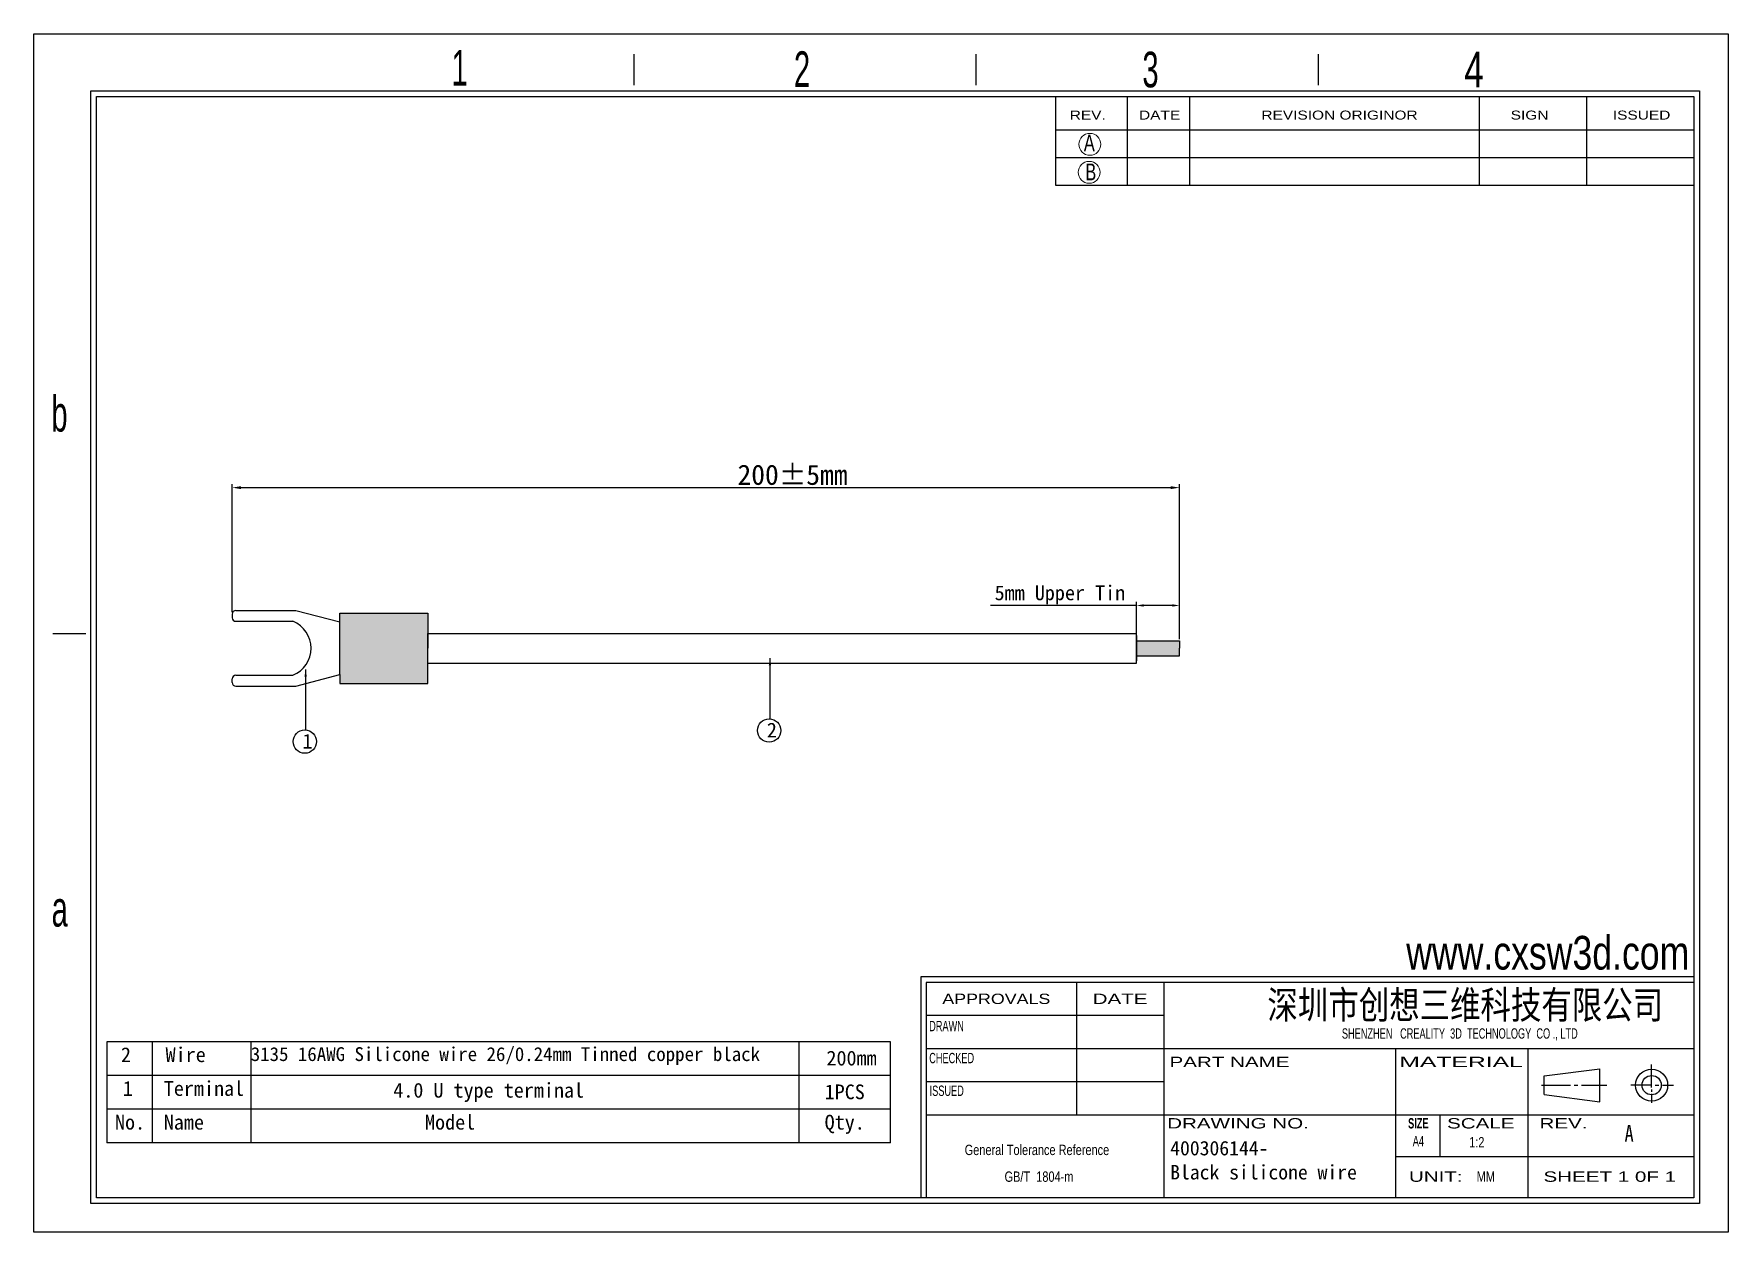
# Model space of a CAD drawing. Header units: millimetres. Extents: x 5352 to 5939, y -3031 to -2616.
import ezdxf

# ---------------------------------------------------------------- set-up
doc = ezdxf.new("R2010")
doc.units = ezdxf.units.MM
doc.header["$LTSCALE"] = 0.4
doc.layers.add('SLD-0', color=179, linetype='Continuous')
doc.styles.add('SLDTEXTSTYLE0', font='arial.ttf', dxfattribs={"width": 0.7584})
doc.styles.add('SLDTEXTSTYLE1', font='arial.ttf', dxfattribs={"width": 0.63516})
doc.styles.add('SLDTEXTSTYLE2', font='GOTHIC.TTF', dxfattribs={"width": 0.7304})
doc.styles.add('SLDTEXTSTYLE3', font='GOTHIC.TTF', dxfattribs={"width": 0.61171})
doc.styles.add('SLDTEXTSTYLE4', font='arialbd.ttf', dxfattribs={"width": 0.63516})
doc.styles.add('SLDTEXTSTYLE5', font='arial.ttf', dxfattribs={"width": 1.422})
doc.styles.add('SLDTEXTSTYLE6', font='arial.ttf', dxfattribs={"width": 1.2324})
doc.styles.add('SLDTEXTSTYLE7', font='arial.ttf', dxfattribs={"width": 1.7064})
doc.styles.add('SLDTEXTSTYLE8', font='', dxfattribs={"width": 0.8, "bigfont": 'bigfont'})
doc.styles.add('SLDTEXTSTYLE9', font='', dxfattribs={"width": 0.8})
doc.styles.get("Standard").update_dxf_attribs({"font": ''})
doc.styles.get('SLDTEXTSTYLE8').set_extended_font_data('宋体', bold=True)
doc.styles.get('SLDTEXTSTYLE9').set_extended_font_data('宋体')
doc.styles.get('Standard').set_extended_font_data('SimSun')
doc.dimstyles.new('ISO-25', dxfattribs={"dimtxt": 4, "dimasz": 2.5, "dimexe": 1.25, "dimexo": 0.625, "dimtad": 1, "dimdsep": 46, "dimtxsty": 'Standard', "dimcen": 4, "dimadec": 0, "dimazin": 0, "dimtfac": 1, "dimtmove": 0, "dimatfit": 3, "dimfxl": 0, "dimarcsym": 0})

# ---------------------------------------------------------------- blocks, each defined once
blk = doc.blocks.new('SW_NOTE_0')
at = {"layer": 'SLD-0', "color": 0, "char_height": 3.5853, "attachment_point": 2, "style": 'SLDTEXTSTYLE0'}
for s, insert in [('General Tolerance Reference ', (26.04, 4.62)), (' GB/T  1804-m', (26.22, -4.64))]:
    blk.add_mtext(s, dxfattribs=dict(at, insert=insert))
blk = doc.blocks.new('*D5')
at = {"color": 0, "lineweight": -2}
for p, q in [((5421.15, -2816.38), (5421.15, -2771.98)), ((5424.15, -2773.23), (5746.1, -2773.23)), ((5749.1, -2825.65), (5749.1, -2771.98))]:
    blk.add_line(p, q, dxfattribs=at)
at = {"color": 0}
for points in [[(5424.15, -2772.73), (5424.15, -2773.73), (5421.15, -2773.23)], [(5746.1, -2772.73), (5746.1, -2773.73), (5749.1, -2773.23)]]:
    blk.add_solid(points, dxfattribs=at)
at = {"layer": 'Defpoints', "color": 0}
for p in [(5749.1, -2773.23), (5421.15, -2817.01), (5749.1, -2826.27)]:
    blk.add_point(p, dxfattribs=at)
at = {"color": 0, "insert": (5615.13, -2768.83), "char_height": 7, "attachment_point": 5}
blk.add_mtext('200±5mm', dxfattribs=at)
blk = doc.blocks.new('*D6')
at = {"color": 0, "lineweight": -2}
for p, q in [((5734.26, -2814.02), (5683.64, -2814.02)), ((5734.26, -2823.85), (5734.26, -2812.77)), ((5746.6, -2814.02), (5736.76, -2814.02)), ((5749.1, -2825.65), (5749.1, -2812.77))]:
    blk.add_line(p, q, dxfattribs=at)
at = {"color": 0}
for points in [[(5736.76, -2813.6), (5736.76, -2814.44), (5734.26, -2814.02)], [(5746.6, -2813.6), (5746.6, -2814.44), (5749.1, -2814.02)]]:
    blk.add_solid(points, dxfattribs=at)
at = {"layer": 'Defpoints', "color": 0}
for p in [(5734.26, -2814.02), (5734.26, -2824.47), (5749.1, -2826.27)]:
    blk.add_point(p, dxfattribs=at)
at = {"color": 0, "insert": (5707.7, -2810.37), "char_height": 4, "attachment_point": 5}
blk.add_mtext('{\\H1.278x;5mm Upper Tin}', dxfattribs=at)

msp = doc.modelspace()

# ---------------------------------------------------------------- hatches: boundary and pattern name
for points in [[(5458.373, -2837.971), (5458.373, -2840.988), (5488.81, -2840.988), (5488.81, -2828.841), (5488.81, -2816.694), (5458.373, -2816.694)], [(5749.098, -2831.407), (5749.098, -2828.841), (5749.098, -2826.275), (5734.258, -2826.275), (5734.258, -2831.407)]]:
    msp.add_hatch(color=256).paths.add_polyline_path(points)

# ---------------------------------------------------------------- linework, layer by layer
for p, q in [((5421.148, -2817.008), (5421.148, -2818.25)), ((5422.395, -2815.761), (5443.119, -2815.761)), ((5422.395, -2819.497), (5442.151, -2819.497)), ((5443.119, -2815.761), (5458.373, -2819.711)), ((5458.373, -2837.971), (5458.373, -2816.694)), ((5458.373, -2816.694), (5488.81, -2816.694)), ((5488.81, -2816.694), (5488.81, -2828.841)), ((5488.81, -2823.7), (5734.258, -2823.7)), ((5488.81, -2833.982), (5488.81, -2823.7)), ((5734.258, -2833.982), (5734.258, -2823.7)), ((5734.258, -2826.275), (5749.098, -2826.275)), ((5749.098, -2826.275), (5749.098, -2828.841)), ((5488.81, -2840.988), (5488.81, -2828.841)), ((5734.258, -2831.407), (5749.098, -2831.407)), ((5749.098, -2831.407), (5749.098, -2828.841)), ((5422.395, -2838.185), (5442.151, -2838.185)), ((5443.119, -2841.921), (5458.373, -2837.971)), ((5458.373, -2837.971), (5458.373, -2840.988)), ((5488.81, -2833.982), (5734.258, -2833.982)), ((5421.148, -2840.674), (5421.148, -2839.432)), ((5422.395, -2841.921), (5443.119, -2841.921)), ((5458.373, -2840.988), (5488.81, -2840.988)), ((5649.046, -2965.033), (5377.69, -2965.033)), ((5377.69, -2965.033), (5377.69, -3000.077)), ((5393.453, -2965.033), (5393.453, -3000.077)), ((5427.556, -2965.033), (5427.556, -3000.077)), ((5617.314, -2965.033), (5617.314, -3000.077)), ((5649.046, -3000.077), (5649.046, -2965.033)), ((5649.046, -2976.715), (5377.69, -2976.715)), ((5649.046, -2988.396), (5377.69, -2988.396)), ((5649.046, -3000.077), (5377.69, -3000.077))]:
    msp.add_line(p, q)
at = {"color": 1}
msp.add_line((5734.258, -2824.47), (5734.258, -2833.212), dxfattribs=at)
for centre in [(5607.035, -2857.295), (5446.27, -2861.151)]:
    msp.add_circle(centre, 4.036)
for centre, radius, start, end in [((5422.395, -2817.008), 1.247, 90, 180), ((5422.395, -2818.25), 1.247, 180, 270), ((5438.337, -2828.841), 10.093, 292.20674, 67.79326), ((5422.395, -2839.432), 1.247, 90, 180), ((5422.395, -2840.674), 1.247, 180, 270)]:
    msp.add_arc(centre, radius, start, end)
at = {"layer": 'SLD-0'}
for p, q in [((5352.468, -2616.169), (5939.057, -2616.169)), ((5352.468, -3030.929), (5352.468, -2616.169)), ((5939.057, -2616.169), (5939.057, -3030.929)), ((5374.194, -3019.079), (5374.194, -2637.895)), ((5374.194, -2637.895), (5927.207, -2637.895)), ((5852.879, -2637.895), (5852.879, -2668.489)), ((5890.043, -2637.895), (5890.043, -2668.489)), ((5927.207, -2637.895), (5927.207, -3019.079)), ((5927.207, -3019.079), (5374.194, -3019.079)), ((5939.057, -3030.929), (5352.468, -3030.929))]:
    msp.add_line(p, q, dxfattribs=at)
at = {"layer": 'SLD-0', "color": 6, "linetype": 'Continuous'}
for p, q in [((5560.246, -2633.945), (5560.246, -2623.178)), ((5678.749, -2633.945), (5678.749, -2623.178)), ((5797.252, -2633.945), (5797.252, -2623.178)), ((5372.219, -3021.054), (5372.219, -2635.92)), ((5372.219, -2635.92), (5929.182, -2635.92)), ((5929.182, -2635.92), (5929.182, -3021.054)), ((5370.453, -2823.811), (5358.98, -2823.811)), ((5929.182, -3021.054), (5372.219, -3021.054))]:
    msp.add_line(p, q, dxfattribs=at)
at = {"layer": 'SLD-0', "color": 179, "linetype": 'Continuous'}
for p, q in [((5706.162, -2637.895), (5706.162, -2668.489)), ((5730.945, -2637.895), (5730.945, -2668.489)), ((5752.617, -2637.895), (5752.617, -2668.489)), ((5706.162, -2649.368), (5927.207, -2649.368)), ((5706.162, -2658.929), (5927.207, -2658.929)), ((5706.162, -2668.489), (5927.207, -2668.489)), ((5927.207, -2942.592), (5659.504, -2942.592)), ((5659.504, -2942.592), (5659.504, -3019.079)), ((5927.207, -2944.505), (5661.416, -2944.505)), ((5661.416, -2944.505), (5661.416, -3019.079)), ((5713.406, -2944.505), (5713.406, -2990.396)), ((5743.639, -2944.505), (5743.639, -3019.079)), ((5743.639, -2955.978), (5661.416, -2955.978)), ((5927.207, -2967.45), (5661.416, -2967.45)), ((5823.95, -2967.45), (5823.95, -3019.079)), ((5869.842, -3019.079), (5869.842, -2967.45)), ((5912.583, -2980.818), (5912.583, -2972.884)), ((5743.639, -2978.923), (5661.416, -2978.923)), ((5875.355, -2976.809), (5894.62, -2974.44)), ((5875.355, -2983.304), (5875.355, -2976.809)), ((5894.62, -2985.825), (5894.62, -2974.44)), ((5874.416, -2980.051), (5884.505, -2980.051)), ((5875.355, -2983.304), (5894.62, -2985.825)), ((5885.766, -2980.051), (5887.027, -2980.051)), ((5888.288, -2980.051), (5897.116, -2980.051)), ((5912.583, -2980.051), (5905.381, -2980.051)), ((5912.583, -2981.584), (5912.583, -2982.351)), ((5912.583, -2983.117), (5912.583, -2986.183)), ((5913.844, -2980.051), (5915.105, -2980.051)), ((5916.366, -2980.051), (5920.15, -2980.051)), ((5927.207, -2990.396), (5661.416, -2990.396)), ((5839.248, -2990.396), (5839.248, -3004.738)), ((5823.95, -3004.738), (5927.207, -3004.738))]:
    msp.add_line(p, q, dxfattribs=at)
at = {"layer": 'SLD-0', "lineweight": 18}
for centre in [(5718.089, -2654.39), (5717.843, -2664.087)]:
    msp.add_circle(centre, 3.789, dxfattribs=at)
at = {"layer": 'SLD-0', "color": 179, "linetype": 'Continuous'}
for radius in [5.543, 3.338]:
    msp.add_circle((5912.583, -2980.051), radius, dxfattribs=at)

# ---------------------------------------------------------------- block references
at = {"layer": 'SLD-0', "color": 179}
msp.add_blockref('SW_NOTE_0', (5673.72, -3005.295), dxfattribs=at)

# ---------------------------------------------------------------- texts
at = {"attachment_point": 1}
for s, insert, char_height, width in [('2', (5606.245, -2854.59), 5.111, 51.31906), ('1', (5445.48, -2858.447), 5.111, 51.31906), ('2', (5382.611, -2966.967), 5.111, 57.0302), ('Wire', (5398.066, -2966.967), 5.1106, 51.31906), ('3135 16AWG Silicone wire 26/0.24mm Tinned copper black', (5427.556, -2966.916), 4.8, 194.2338), ('200mm', (5626.871, -2968.141), 5.1106, 51.31906), ('1', (5383.268, -2978.649), 5.111, 55.75183), ('Terminal', (5397.444, -2978.649), 5.1106, 51.31906), ('4.0 U type terminal', (5476.893, -2979.271), 5.11056, 74.75746), ('1PCS', (5626.249, -2979.823), 5.1106, 51.31906), ('No.', (5380.549, -2990.33), 5.1106, 53.29761), ('Name', (5397.444, -2990.33), 5.1106, 51.31906), ('Model', (5487.887, -2990.33), 5.1106, 51.31906), ('Qty.', (5626.249, -2990.33), 5.1106, 51.31906), ('400306144-\\PBlack silicone wire', (5745.892, -2999.362), 5, 76.80911)]:
    msp.add_mtext(s, dxfattribs=dict(at, insert=insert, char_height=char_height, width=width))
at = {"layer": 'SLD-0'}
for s, insert, char_height, attachment_point, style in [('1', (5497.066, -2621.719), 12.344, 1, 'SLDTEXTSTYLE3'), ('2', (5615.62, -2622.206), 12.344, 1, 'SLDTEXTSTYLE3'), ('3', (5736.258, -2622.33), 12.344, 1, 'SLDTEXTSTYLE3'), ('4', (5847.725, -2622.343), 12.344, 1, 'SLDTEXTSTYLE2'), ('A', (5716, -2651.012), 5.807, 1, 'SLDTEXTSTYLE2'), ('B', (5716.508, -2661.042), 5.807, 1, 'SLDTEXTSTYLE2'), ('b', (5358.514, -2741.478), 12.344, 1, 'SLDTEXTSTYLE3'), ('a', (5358.604, -2912.815), 12.344, 1, 'SLDTEXTSTYLE3'), ('深圳市创想三维科技有限公司', (5848.058, -2947.438), 9.65616, 2, 'SLDTEXTSTYLE8'), ('A', (5903.201, -2993.809), 5.821, 1, 'SLDTEXTSTYLE9')]:
    msp.add_mtext(s, dxfattribs=dict(at, insert=insert, char_height=char_height, attachment_point=attachment_point, style=style))
at = {"layer": 'SLD-0', "color": 179}
for s, insert, char_height, attachment_point, style in [('REV.', (5711.102, -2642.717), 3.1073, 1, 'SLDTEXTSTYLE6'), ('DATE', (5735.097, -2642.717), 3.1073, 1, 'SLDTEXTSTYLE6'), ('REVISION ORIGINOR', (5777.461, -2642.717), 3.10727, 1, 'SLDTEXTSTYLE6'), ('SIGN', (5863.777, -2642.717), 3.1073, 1, 'SLDTEXTSTYLE6'), ('ISSUED', (5899.141, -2642.717), 3.1073, 1, 'SLDTEXTSTYLE6'), ('APPROVALS', (5685.697, -2948.391), 3.5853, 2, 'SLDTEXTSTYLE6'), ('DATE', (5728.544, -2948.391), 3.5853, 2, 'SLDTEXTSTYLE5'), ('DRAWN', (5668.452, -2957.811), 3.5853, 2, 'SLDTEXTSTYLE1'), ('SHENZHEN   CREALITY  3D  TECHNOLOGY  CO ., LTD', (5846.164, -2960.379), 3.58531, 2, 'SLDTEXTSTYLE1'), ('CHECKED', (5670.236, -2968.887), 3.5853, 2, 'SLDTEXTSTYLE1'), ('PART NAME', (5766.432, -2970.226), 3.5853, 2, 'SLDTEXTSTYLE5'), ('MATERIAL', (5846.605, -2970.226), 3.5853, 2, 'SLDTEXTSTYLE7'), ('ISSUED', (5668.518, -2980.208), 3.5853, 2, 'SLDTEXTSTYLE1'), ('DRAWING NO.', (5769.38, -2991.474), 3.58531, 2, 'SLDTEXTSTYLE5'), ('SIZE', (5831.802, -2991.474), 3.5853, 2, 'SLDTEXTSTYLE4'), ('SCALE', (5853.422, -2991.474), 3.5853, 2, 'SLDTEXTSTYLE5'), ('REV.', (5882.065, -2991.474), 3.5853, 2, 'SLDTEXTSTYLE5'), ('A4', (5831.824, -2997.61), 3.5853, 2, 'SLDTEXTSTYLE1'), ('1:2', (5852.037, -2998.026), 3.5853, 2, 'SLDTEXTSTYLE0'), ('UNIT:', (5837.842, -3009.935), 3.5853, 2, 'SLDTEXTSTYLE5'), ('MM', (5855.166, -3009.935), 3.5853, 2, 'SLDTEXTSTYLE0'), ('SHEET 1 0F 1', (5898.084, -3009.935), 3.58531, 2, 'SLDTEXTSTYLE5')]:
    msp.add_mtext(s, dxfattribs=dict(at, insert=insert, char_height=char_height, attachment_point=attachment_point, style=style))
at = {"layer": 'SLD-0', "color": 5, "insert": (5827.621, -2928.404), "char_height": 11.64167, "attachment_point": 1, "style": 'SLDTEXTSTYLE0'}
msp.add_mtext('www.cxsw3d.com', dxfattribs=at)

# ---------------------------------------------------------------- dimensions: what is measured, and where the dimension line sits
dim = msp.add_linear_dim(base=(5749.098, -2773.228), p1=(5421.148, -2817.008), p2=(5749.098, -2826.275), text='200±5mm', dimstyle='ISO-25', override={"dimtxt": 7, "dimasz": 3})
dim.commit()
dim.dimension.update_dxf_attribs({"geometry": '*D5', "text_midpoint": (5615.132, -2773.228), "dimtype": 160})
dim = msp.add_linear_dim(base=(5734.258, -2814.021), p1=(5749.098, -2826.275), p2=(5734.258, -2824.47), text='{\\H1.278x;5mm Upper Tin}', dimstyle='ISO-25')
dim.commit()
dim.dimension.update_dxf_attribs({"geometry": '*D6', "text_midpoint": (5707.7, -2810.369)})

# ---------------------------------------------------------------- leaders
for points in [[(5607.322, -2832.283), (5607.322, -2853.268)], [(5446.557, -2836.14), (5446.557, -2857.125)]]:
    msp.add_leader(points, dimstyle='ISO-25', override={"dimgap": 0.625, "dimtad": 0})

doc.saveas('drawing.dxf')
